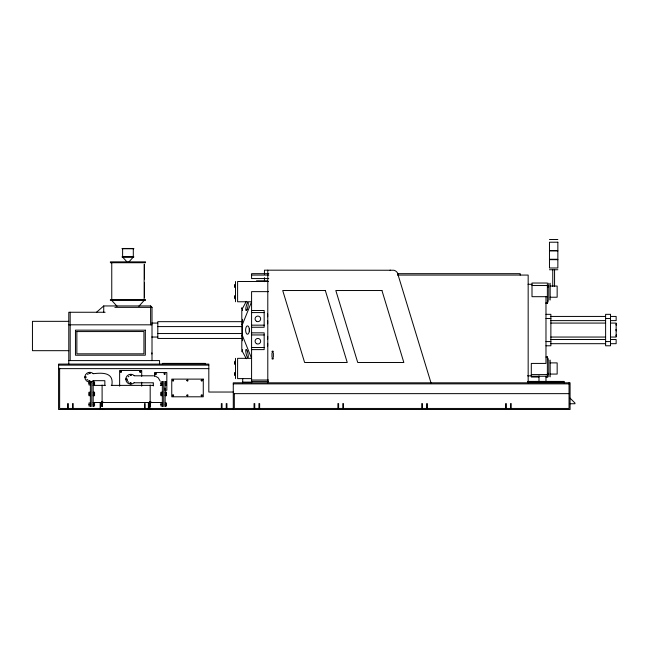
<?xml version="1.0" encoding="UTF-8"?>
<svg xmlns="http://www.w3.org/2000/svg" width="649" height="649" viewBox="0 0 649 649"><rect width="100%" height="100%" fill="white"/><g stroke="black" fill="none" stroke-linecap="round" stroke-linejoin="round"><path stroke-width="0.97" d="M246.328 301.371L242.499 308.453L242.499 310.433M128.973 261.863L133.296 257.077M138.91 306.231L144.151 300.43M96.506 312.258L103.726 305.947L150.617 305.947L152.012 307.35L152.012 360.593M89.911 381.685L89.911 380.979M128.202 376.826L128.924 376.266M272.32 357.997C270.836 359.773 274.746 359.254 272.856 357.923M87.566 374.416L88.353 373.962M272.856 352.285C274.746 350.963 270.836 350.444 272.32 352.22M164.562 388.159L165.438 388.832L164.562 389.505M549.468 239.489L557.856 239.489M122.134 248.47L133.775 248.47M122.134 248.762L133.775 248.762M122.134 256.793L133.775 256.793M122.134 257.077L133.775 257.077M110.322 261.863L145.587 261.863M110.322 262.731L145.587 262.731M549.468 269.741L557.856 269.741M268.816 273.667L251.585 273.667L251.585 278.559L268.751 278.559M397.545 273.667L520.19 273.667L520.19 275.071M251.585 275.071L268.816 275.071M397.472 275.071L528.164 275.071L528.164 382.813M268.556 281.496L237.607 281.496L237.607 301.769L251.585 301.769L242.499 324.265L241.801 324.265M528.059 284.286L532.002 284.286M235.514 284.465L234.638 284.465L234.638 287.491L235.514 287.491M532.002 285.528L547.375 285.528M234.638 285.982L235.514 285.982M550.165 286.039L557.158 286.039L557.158 297.226L550.165 297.226M268.556 291.636L251.585 291.636L251.585 382.813M235.514 295.652L234.638 295.652L234.638 298.678L235.514 298.678M547.375 296.69L532.002 296.69L532.002 283.029L547.375 283.029L547.375 303.513M234.638 297.161L235.514 297.161M110.322 299.562L145.587 299.562M110.322 300.43L145.587 300.43M545.979 303.002L547.375 303.002M545.979 303.091L547.375 303.091M114.873 307.35L152.012 307.35M251.585 310.49L264.159 310.49L264.159 327.258L251.585 327.258M105.122 312.258L68.786 312.258L68.786 364.089M251.585 312.583L264.159 312.583M545.979 314.335L550.871 314.335L550.871 345.779L545.979 345.779M550.871 316.436L605.614 316.436M610.514 316.436L616.144 316.436L616.144 320.622L610.514 320.622M545.979 318.529L550.871 318.529M605.614 318.529L610.514 318.529M550.871 320.622L605.614 320.622M68.786 321.336L32.45 321.336L32.45 350.679L68.786 350.679M242.596 321.669L157.812 321.669L157.812 338.454L242.596 338.454M151.744 323.072L157.812 323.072M550.871 323.072L605.46 323.072M610.514 323.072L616.144 323.072L616.144 337.05L610.514 337.05M616.144 323.924L616.55 323.924L616.144 325.141M616.144 324.532L616.55 324.532M68.786 324.816L152.012 324.816M251.585 325.165L264.159 325.165M157.812 326.585L242.596 326.585M616.144 329.359L616.55 330.763L616.144 330.755M616.144 329.708L616.55 329.708M616.144 330.406L616.55 330.406M76.858 331.582L143.94 331.542L143.94 353.835L76.858 353.835L76.858 331.542M251.585 332.848L264.159 332.848L264.159 349.616L251.585 349.616M157.812 333.537L242.596 333.537M251.585 334.949L264.159 334.949M616.144 334.981L616.55 334.981L616.144 336.19M616.144 335.582L616.55 335.582M241.801 335.866L242.499 335.841L251.585 358.337L237.607 358.337L237.607 378.61L251.585 378.627M151.744 337.042L157.812 337.042M550.871 337.05L605.46 337.05M550.871 339.492L605.614 339.492M610.514 339.492L616.144 339.492L616.144 343.686L610.514 343.686M545.979 341.585L550.871 341.585M605.614 341.585L610.514 341.585M550.871 343.686L605.614 343.686M251.585 347.523L264.159 347.523M246.328 358.735L242.499 351.644L241.801 351.653L241.801 307.691M545.979 357.031L547.375 357.12M68.786 360.593L159.557 360.593L159.557 364.089M235.514 361.306L234.638 361.306L234.638 364.332L235.514 364.332M234.638 362.823L235.514 362.823M550.165 362.888L557.158 362.896L557.158 374.075L550.165 374.067M58.58 365.136L208.816 365.136M58.58 368.632L208.816 368.632M235.514 372.494L234.638 372.494L234.638 375.52L235.514 375.52M93.148 373.735C103.013 372.502 114.2 372.55 111.798 385.433M234.638 374.002L235.514 374.002M531.304 374.587L547.375 374.587M134.165 375.803L153.537 375.803M527.507 375.828L531.304 375.828M531.304 376.266L547.375 376.266M538.986 377.037L531.304 377.037L531.304 363.424L545.979 363.424L545.979 296.69M545.979 377.053L547.375 377.053M251.585 380.022L268.556 380.022M93.205 380.663L104.838 380.695L104.87 385.603M251.585 381.417L268.556 381.417M527.726 381.417L564.143 381.417L564.143 382.813M90.381 381.904L88.986 381.904L88.986 384.93L90.381 384.93M93.18 381.904L94.576 381.904L94.576 384.93L93.18 384.93M162.339 381.904L160.936 381.904L160.936 384.93L162.339 384.93M165.13 381.904L166.525 381.904L166.525 384.93L165.13 384.93M242.71 382.115L251.836 382.115M527.637 382.115L564.143 382.115M134.165 382.788L153.083 382.788M88.986 383.421L90.381 383.421M93.18 383.421L94.576 383.421M160.936 383.421L162.339 383.421M165.13 383.421L166.525 383.421M233.275 383.867L569.035 383.867M93.18 385.384L105.211 385.384M111.23 385.384L153.367 385.384M160.344 385.384L162.339 385.384M164.943 390.227L166.834 390.227L166.834 372.55L154.535 372.55L154.535 376.477M233.275 392.037L208.816 392.037L208.816 364.089L58.58 364.089L58.58 409.511L570.082 409.511L570.082 382.813L233.275 382.813L233.275 409.511M90.381 392.207L88.986 392.207L88.986 395.703L90.381 395.703M93.18 392.207L94.576 392.207L94.576 395.703L93.18 395.703M162.339 392.207L160.936 392.207L160.936 395.703L162.339 395.703M165.13 392.207L166.525 392.207L166.525 395.703L165.13 395.703M88.986 393.083L90.381 393.083M93.18 393.083L94.576 393.083M160.936 393.083L162.339 393.083M165.13 393.083L166.525 393.083M234.321 393.643L569.035 393.643M88.986 394.827L90.381 394.827M93.18 394.827L94.576 394.827M160.936 394.827L162.339 394.827M165.13 394.827L166.525 394.827M93.18 402.518L162.339 402.518M90.381 402.972L88.986 402.972L88.986 405.998L90.381 405.998M93.18 402.972L94.576 402.972L94.576 405.998L93.18 405.998M162.339 402.972L160.936 402.972L160.936 405.998L162.339 405.998M165.13 402.972L166.525 402.972L166.525 405.998L165.13 405.998M150.065 403.573L149.367 403.573L149.367 408.456M570.082 403.743L574.973 403.743L574.973 403.045L570.082 398.153M88.986 404.489L90.381 404.489M93.18 404.489L94.576 404.489M160.936 404.489L162.339 404.489M165.13 404.489L166.525 404.489M102.404 406.014L102.404 402.518L102.437 406.014L101.763 406.014L101.804 402.518M233.275 408.456L59.635 408.456L59.635 368.161M390.065 270.171L390.528 270.252M155.127 376.006L158.275 377.823L160.092 380.971M88.329 380.419L86.901 379.308M128.202 381.766L128.924 382.318M122.612 257.077L126.936 261.863M111.758 300.43L117.007 306.231M127.293 380.2L127.642 381.044M430.993 382.813L397.464 272.913A5.711 5.711 0 0 0 393.878 270.252L264.443 270.171L264.443 274.608M569.035 382.813L569.035 408.456L234.321 408.456L234.321 393.383M554.571 269.741L554.571 286.306M552.753 269.741L552.753 286.306M550.165 283.248L550.165 300.016M550.165 360.09L550.165 376.866M548.77 283.248L548.77 300.016M548.77 360.09L548.77 376.866M548.072 285.698L548.072 287.093M548.072 300.617L548.072 302.02M548.072 358.305L548.072 359.7M548.072 373.224L548.072 374.627M547.375 356.609L547.375 377.085M545.979 376.266L545.979 381.417M538.986 375.828L538.986 381.417M511.201 408.456L511.201 403.573L510.503 403.573L510.503 408.456M506.309 408.456L506.309 403.573L505.612 403.573L505.612 408.456M427.35 408.456L427.35 403.573L426.653 403.573L426.653 408.456M422.458 408.456L422.458 403.573L421.761 403.573L421.761 408.456M343.499 408.456L343.499 403.573L342.802 403.573L342.802 408.456M338.608 408.456L338.608 403.573L337.91 403.573L337.91 408.456M273.375 353.015L273.375 357.201M271.972 353.015L271.972 357.201M267.794 270.171L267.794 382.813M267.656 313.994L267.656 316.785M267.656 320.752L267.656 323.778M267.656 336.344L267.656 339.135M267.656 343.329L267.656 346.12M267.096 281.496L267.096 280.798L256.542 280.798L256.542 281.496M264.443 277.642L264.443 281.682M259.641 408.456L259.641 403.573L258.943 403.573L258.943 408.456M254.757 408.456L254.757 403.573L254.051 403.573L254.051 408.456M242.71 378.627L242.71 382.813M242.499 319.324L242.499 340.782M242.499 349.673L242.499 351.653M235.514 281.496L235.514 301.769M235.514 358.337L235.514 378.61M226.931 408.456L226.931 403.573L226.233 403.573L226.233 408.456M222.039 408.456L222.039 403.573L221.341 403.573L221.341 408.456M205.327 364.089L205.327 363.391L162.42 363.391L162.42 364.089M165.13 381.401L165.13 406.509M163.735 381.401L163.735 406.509M162.339 381.401L162.339 406.509M153.31 383.015L153.31 385.952M151.866 352.902L151.866 354.013M151.858 402.518L148.71 402.867L148.71 409.162L151.858 409.511M150.876 402.518L150.876 401.82L149.481 401.82L149.481 402.518M150.617 305.947L150.617 324.816M150.673 401.82L150.673 402.518M150.479 402.518L150.527 406.014L149.838 406.014L149.878 402.518M150.349 402.518L150.422 406.014M150.179 385.035L150.179 406.014M150.089 402.518L150.065 408.456M150 402.518L150 406.014M149.684 401.82L149.684 402.518M148.361 402.518L148.361 409.511M145.173 408.456L145.173 403.573L144.476 403.573L144.476 408.456M144.5 264.297L144.5 278.973M144.5 282.818L144.5 297.493M144.151 264.297L144.151 299.562M141.709 376.347L141.709 370.457L119.635 370.457L119.635 386.171M141.709 382.245L141.709 386.171M133.296 248.762L133.296 256.793M122.612 248.762L122.612 256.793M111.758 262.731L111.758 299.562M103.726 305.947L103.726 312.258M103.662 402.518L100.514 402.867L100.514 409.162L103.662 409.511M102.802 402.518L102.802 401.82L101.406 401.82L101.406 402.518M102.599 401.82L102.599 402.518M102.274 402.518L102.193 406.014M102.104 385.035L102.104 406.014M101.925 402.518L102.015 406.014M101.755 402.518L101.755 406.014M101.609 401.82L101.609 402.518M100.165 402.518L100.165 409.511M93.18 381.401L93.18 406.509M91.777 381.401L91.777 406.509M90.381 381.401L90.381 406.509M73.199 408.456L73.199 403.573L72.501 403.573L72.501 408.456M70.181 312.258L70.181 360.593M68.307 408.456L68.307 403.573L67.61 403.573L67.61 408.456M249.5 331.655A4.194 1.874 -90 0 1 249.5 328.451M93.383 380.476A4.908 4.908 0 0 1 91.266 381.88M88.726 382.026A4.908 4.908 0 0 1 89.416 372.323L90.69 372.421A4.908 4.908 0 0 1 92.961 373.548M134.4 382.464A4.908 4.908 0 0 1 126.312 381.352A4.908 4.908 0 0 1 130.433 374.311L131.706 374.4A4.908 4.908 0 0 1 133.978 375.536M249.346 329.505L249.346 330.601A4.194 1.874 -90 0 1 246.482 333.586A4.194 1.874 -90 0 1 246.482 326.52A4.194 1.874 -90 0 1 249.346 329.505M85.206 377.118C85.709 378.675 86.422 376.014 85.206 377.118M89.319 373.013C89.822 374.562 90.519 371.926 89.319 373.013M120.357 371.674C121.209 374.343 122.426 369.792 120.357 371.674M126.222 379.105C126.725 380.663 127.439 378.002 126.222 379.105M130.327 374.992C130.83 376.558 131.544 373.889 130.327 374.992M130.327 383.21C130.83 384.768 131.544 382.107 130.327 383.21M139.64 371.674C140.492 374.343 141.717 369.792 139.64 371.674M155.265 373.767C156.117 376.436 157.334 371.885 155.265 373.767M164.067 373.767C164.919 376.436 166.144 371.885 164.067 373.767M172.48 380.338C173.34 383.007 174.557 378.456 172.48 380.338M172.48 395.217C173.34 397.886 174.557 393.335 172.48 395.217M186.839 380.338C187.699 383.007 188.916 378.456 186.839 380.338M186.839 395.217C187.699 397.886 188.916 393.335 186.839 395.217M201.158 380.338C202.017 383.007 203.234 378.456 201.158 380.338M201.158 395.217C202.017 397.886 203.234 393.335 201.158 395.217M85.254 376.631L85.254 377.653L85.846 377.653L85.846 376.631L85.254 376.631M89.408 372.526L89.408 373.556L90 373.556L90 372.526L89.408 372.526M89.408 380.841L89.408 381.872L90 381.872L90.3 381.361L89.408 380.841M126.239 378.667L126.239 379.697L126.831 379.697L127.123 379.186L126.239 378.667M130.392 374.497L130.392 375.528L130.984 375.528L131.276 375.017L130.392 374.497M130.392 382.886L130.092 383.397L130.984 383.916L130.984 382.886L130.392 382.886M557.856 242.215L549.468 242.215L549.468 250.53L557.856 250.53L557.856 242.215M557.856 250.944L549.468 250.944L549.468 259.259L557.856 259.259L557.856 250.944M557.856 259.673L549.468 259.673L549.468 267.988L557.856 267.988L557.856 259.673M325.344 290.525L282.721 290.525L304.616 362.483L347.239 362.483L325.344 290.525M381.945 290.525L335.825 290.525L357.721 362.483L403.84 362.483L381.945 290.525M242.499 308.453L241.801 308.453L242.499 308.462M610.514 314.335L605.614 314.335L605.614 345.779L610.514 345.779L610.514 314.335M145.335 330.187L75.462 330.154L75.462 355.222L145.335 355.19L145.335 330.154M203.275 379.121L171.758 379.121L171.758 396.799L203.275 396.799L203.275 379.121M247.228 351.085L246.896 350.314A4.194 0.892 77.4 0 0 245.744 350.565A4.194 0.892 77.4 0 0 246.79 355.944L247.115 356.715A4.194 0.892 77.4 0 0 248.267 356.463A4.194 0.892 77.4 0 0 247.228 351.085M256.477 321.296A2.799 2.799 0 0 0 260.671 318.87A2.799 2.799 0 0 0 256.477 316.452A2.799 2.799 0 0 0 256.477 321.296M256.477 343.654A2.799 2.799 0 0 0 260.671 341.236A2.799 2.799 0 0 0 256.477 338.81A2.799 2.799 0 0 0 256.477 343.654M247.042 309.5A4.194 0.892 -77.4 0 0 248.137 302.604A4.194 0.892 -77.4 0 0 245.947 307.496A4.194 0.892 -77.4 0 0 247.042 309.5"/></g></svg>
